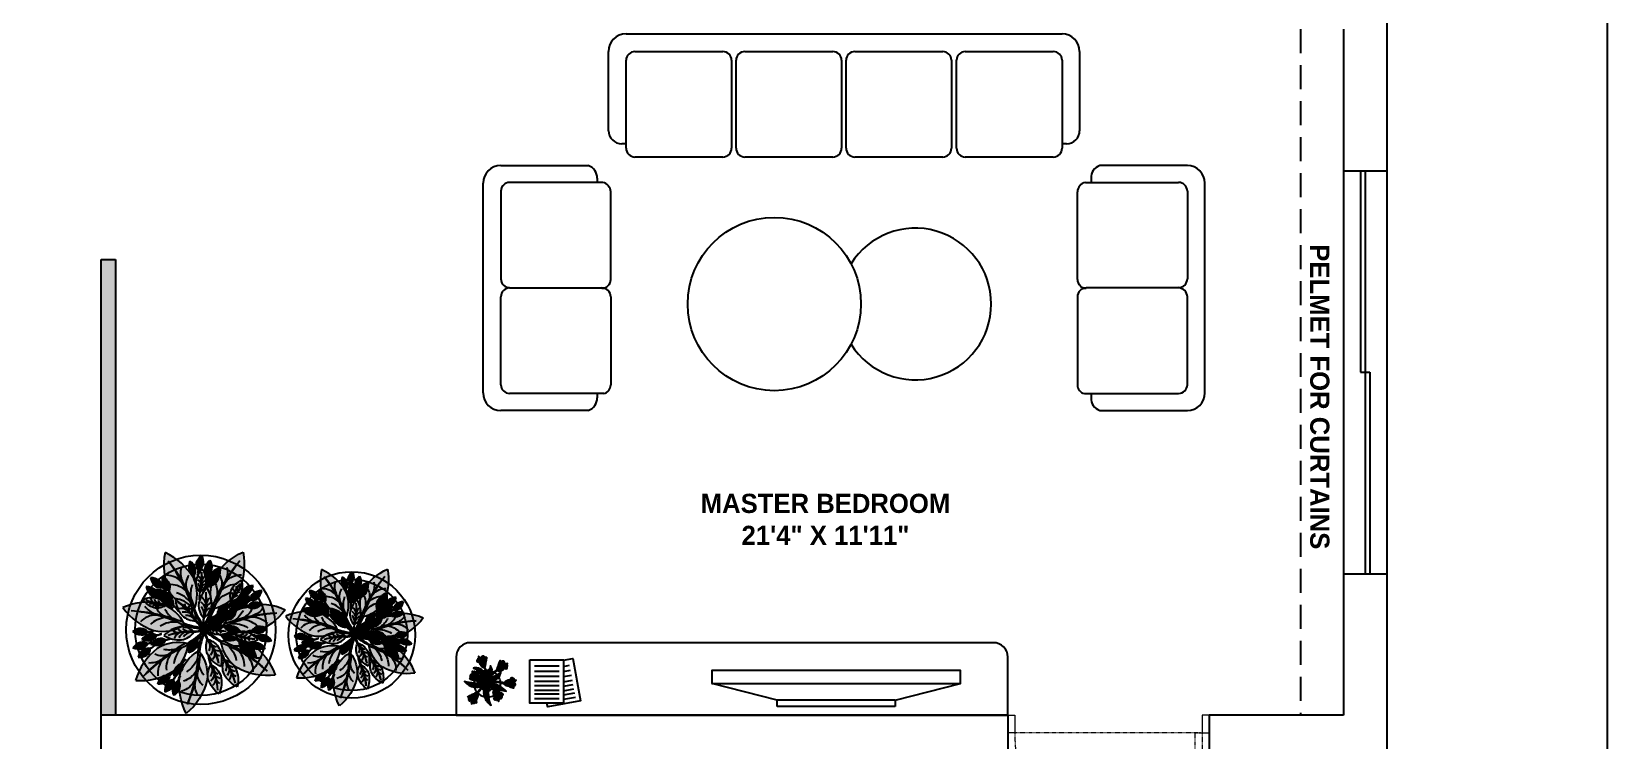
# Model space of a CAD drawing. Header units: inches. Extents: x 9636 to 21597, y -10243 to 557.
# Drawn here: x 13982.6 to 14311.1, y -8734.7 to -8587 of the extents above; entities that cross this region are included whole.
import ezdxf

# ---------------------------------------------------------------- set-up
doc = ezdxf.new("R2010")
doc.units = ezdxf.units.IN
doc.header["$MEASUREMENT"] = 0
for name, pattern in [('AUDIT_D_060311083008-3', [0]), ('DASHED', [0.75, 0.5, -0.25]), ('DASHED2', [0.375, 0.25, -0.125]), ('HIDDEN', [0.375, 0.25, -0.125])]:
    doc.linetypes.add(name, pattern=pattern)
for name, color, linetype in [('2', 9, 'Continuous'), ('8', 8, 'Continuous'), ('A-DOOR', 251, 'AUDIT_D_060311083008-3'), ('A-Door-Frame', 1, 'Continuous'), ('A-Door-Swing', 8, 'HIDDEN'), ('COTA', 254, 'Continuous'), ('IEL-HATCH-002', 7, 'Continuous'), ('M40-KOLTUKSUNGERI', 136, 'Continuous'), ('MESA', 7, 'Continuous'), ('vflor', 10, 'Continuous'), ('vflor2', 50, 'Continuous'), ('Vflores5', 230, 'Continuous'), ('vfolha', 72, 'Continuous'), ('vfolha3', 86, 'Continuous')]:
    doc.layers.add(name, color=color, linetype=linetype)
doc.styles.add('HEMI', font='stylu.ttf')
pattern_1 = [(90, (-251.9726772, -167.8507474), (-0.001875, 3e-19), [])]
pattern_2 = [(90, (-2438.3887037, 74.9963485), (-0.0028125, 2e-19), [])]
pattern_3 = [(90, (-251.97267724, -167.85074738), (-0.000375, 8e-20), [])]
pattern_4 = [(90, (-251.9726772, -167.8507474), (-0.001125, 2e-19), [])]

# ---------------------------------------------------------------- blocks, each defined once
blk = doc.blocks.new('*U11')
at = {"layer": 'A-Door-Frame', "lineweight": 5}
for p, q in [((0, -100), (0, 0)), ((1145.5, -100), (1145.5, 0))]:
    blk.add_line(p, q, dxfattribs=at)
for points in [[(0, -100), (40, -100), (40, 0), (0, 0)], [(1145.5, -100), (1105.5, -100), (1105.5, 0), (1145.5, 0)]]:
    blk.add_lwpolyline(points, dxfattribs=at)
at = {"layer": 'A-Door-Swing', "linetype": 'DASHED2', "lineweight": 5}
blk.add_line((49.5, 0), (1115, 0), dxfattribs=at)
blk.add_lwpolyline([(40, 0), (40, 1065.5), (80, 1065.5), (80, 0)], close=True, dxfattribs=at)
blk.add_arc((40, 0), 1065.5, 360, 90, dxfattribs=at)
blk = doc.blocks.new('erh')
for p, q in [((3623.97, 765.54), (3599.36, 765.54)), ((3599.36, 765.54), (3599.36, 764.17)), ((3623.97, 764.17), (3623.97, 765.54)), ((3623.97, 764.17), (3599.36, 764.17))]:
    blk.add_line(p, q)
at = {"ltscale": 7}
for p, q in [((3599.36, 764.17), (3585.77, 760.72)), ((3623.97, 764.17), (3637.56, 760.72))]:
    blk.add_line(p, q, dxfattribs=at)
blk.add_lwpolyline([(3585.77, 760.72), (3637.56, 760.72), (3637.56, 758.04), (3585.77, 758.04)], close=True, dxfattribs=at)
blk = doc.blocks.new('folha Ant')
at = {"layer": 'MESA', "ltscale": 0.8}
h = blk.add_hatch(color=35, dxfattribs=at)
h.dxf.hatch_style = 1
h.set_gradient(color1=(179, 116, 77), color2=(114, 74, 49), one_color=1, tint=0.32, name='CURVED')
h.paths.add_polyline_path([(0.05, -0.0003), (0.0485, 0.0057, 0.033108), (0, 0, 0.809082), (0.002, -0.006, -0.032777)])
h.paths.add_polyline_path([(0.0973, 0.0049, 0.033108), (0.0485, 0.0057), (0.05, -0.0003, -0.032777), (0.0983, -0.001), (0.0953, 0.0026)])
h = blk.add_hatch(color=85, dxfattribs=at)
h.dxf.hatch_style = 1
h.set_gradient(color1=(103, 159, 96), color2=(52, 80, 48), one_color=1, tint=0.25)
h.paths.add_polyline_path([(0.3533, 0.0075, -0.09675), (0.0989, 0.0067, 0.007527), (0.0953, 0.0026, 0.014292), (0.1023, -0.0053, 0.086654)])
h = blk.add_hatch(color=85, dxfattribs=at)
h.dxf.hatch_style = 1
h.set_gradient(color1=(103, 159, 96), color2=(179, 207, 175), one_color=1, tint=0.75, name='INVCURVED')
h.paths.add_polyline_path([(0.2266, 0.0676, 0.199512), (0.0989, 0.0067, 0.09675), (0.3533, 0.0075, -0.086654), (0.1023, -0.0053, 0.192489), (0.2266, -0.0624, 0.158608), (0.3953, 0.0026, 0.158608)])
blk.add_lwpolyline([(0.0983, -0.001), (0.0953, 0.0026), (0.0973, 0.0049, 0.066288), (0, 0, 0.809082), (0.002, -0.006, -0.065625)], format="xyb", close=True, dxfattribs=at)
for centre, radius, start, end in [((0.2359, -0.1164), 0.1842, 92.91214, 139.76953), ((0.2359, 0.1215), 0.1842, 220.23047, 267.08786), ((0.2242, 0.6583), 0.6635, 259.11898, 281.22354), ((0.1912, 0.7199), 0.7306, 263.00966, 282.81986), ((0.1144, 0.1192), 0.1187, 277.64114, 318.48201), ((0.1515, 0.1013), 0.1129, 290.56342, 330.45391), ((0.211, -0.2242), 0.2922, 50.90546, 86.95539), ((0.211, 0.2293), 0.2922, 273.04461, 309.09454), ((0.2123, 0.0879), 0.0955, 283.00127, 333.19107), ((0.1127, -0.1239), 0.1214, 41.75279, 70.10606), ((0.1853, -0.0821), 0.0727, 27.73756, 79.23475), ((0.2381, -0.0995), 0.0902, 48.80268, 88.01103)]:
    blk.add_arc(centre, radius, start, end, dxfattribs=at)
blk = doc.blocks.new('arvore L')
at = {"layer": 'MESA', "ltscale": 0.8}
for radius in [0.35, 0.3077]:
    blk.add_circle((-0.0174, -0.0123), radius, dxfattribs=at)
at = {"layer": 'MESA'}
for p, rotation in [((-0.0038, -0.0034), 111.8634939329908), ((-0.0015, -0.0116), 159.7023978146412), ((-0.002, -0.0223), 210.0932896211622)]:
    blk.add_blockref('folha Ant', p, dxfattribs=dict(at, rotation=rotation))
at = {"layer": 'MESA', "xscale": -1}
for p, rotation in [((-0.0038, 0.0015), 237.4553048776787), ((-0.0054, -0.0158), 189.5771815307885), ((-0.0065, -0.0187), 73.74235818062448), ((-0.0036, -0.0152), 143.2116612097536)]:
    blk.add_blockref('folha Ant', p, dxfattribs=dict(at, rotation=rotation))
at = {"layer": 'MESA'}
for p, xscale, yscale, zscale, rotation in [((-0.0228, 0.2207), 0.2372171158460145, 0.2372171158460145, 0.2372171158460145, 100.7442899234288), ((-0.0106, 0.2458), -0.2372171158460138, 0.2372171158460219, 0.2372171158460402, 254.6707272962989), ((0.0276, 0.2187), -0.2372171158460138, 0.2372171158460219, 0.2372171158460402, 254.6707272962989), ((-0.189, 0.1454), 0.2372171158460308, 0.2372171158460308, 0.2372171158460308, 134.9461414081513), ((-0.1648, 0.1856), 0.2372171158460308, 0.2372171158460308, 0.2372171158460308, 134.9461414081513), ((-0.1441, 0.1612), -0.2372171158460326, 0.2372171158460219, 0.2372171158460402, 288.8725787810177), ((-0.0127, 0.1293), 0.367298872610303, 0.367298872610303, 0.367298872610303, 78.9591877781593), ((0.0048, 0.1582), 0.3672988726102984, 0.3672988726102984, 0.3672988726102984, 49.45009658216959), ((-0.1408, 0.1026), -0.3672988726103232, 0.3672988726103199, 0.3672988726103326, 340.1667721222815), ((-0.1144, 0.0854), -0.3672988726103342, 0.3672988726103199, 0.3672988726103326, 310.6576809262878), ((-0.0091, -0.003), 0.4722192998870449, 0.4722192998870449, 0.4722192998870449, 127.7597565182155), ((-0.0068, -0.0029), 0.4722192998870434, 0.4722192998870434, 0.4722192998870434, 78.95918777814884), ((0.1186, 0.0777), -0.3672988726103297, 0.3672988726103199, 0.3672988726103326, 240.0025576387842), ((0.1681, 0.1193), 0.2372171158460773, 0.2372171158460773, 0.2372171158460773, 34.78192692463861), ((0.2063, 0.0923), 0.2372171158460773, 0.2372171158460773, 0.2372171158460773, 34.78192692463861), ((0.0473, 0.041), 0.2372171158460773, 0.2372171158460773, 0.2372171158460773, 34.78192692463861), ((0.0807, 0.0116), 0.2372171158460773, 0.2372171158460773, 0.2372171158460773, 34.78192692463861), ((0.0972, 0.0516), -0.3672988726102771, 0.3672988726103199, 0.3672988726103326, 210.4934664427891), ((0.1867, 0.0725), -0.237217115846069, 0.2372171158460219, 0.2372171158460402, 188.7083642975025), ((-0.2438, -0.0026), 0.2372171158460885, 0.2372171158460885, 0.2372171158460885, 173.1881796188063), ((-0.0061, -0.0164), 0.4722192998870134, 0.4722192998870134, 0.4722192998870134, 181.8145453364702), ((-0.0206, -0.0213), -0.3672988726102771, 0.3672988726103199, 0.3672988726103326, 210.4934664427891), ((-0.0239, 0.0106), 0.3672988726102808, 0.3672988726102808, 0.3672988726102808, 341.2516722292817), ((0.082, -0.001), -0.2372171158460231, 0.2372171158460219, 0.2372171158460402, 156.9632117474216), ((-0.2506, -0.0512), 0.2372171158460153, 0.2372171158460153, 0.2372171158460153, 190.4360105724469), ((-0.241, -0.0679), 0.237217115846034, 0.237217115846034, 0.237217115846034, 209.7732768087272), ((-0.2046, -0.0159), 0.2372171158460153, 0.2372171158460153, 0.2372171158460153, 190.4360105724469), ((-0.1644, -0.0415), 0.2372171158460153, 0.2372171158460153, 0.2372171158460153, 190.4360105724469), ((-0.024, -0.0418), -0.2372171158460388, 0.2372171158460219, 0.2372171158460402, 51.68033384933957), ((-0.0047, -0.0173), -0.4722192998870682, 0.4722192998870582, 0.4722192998870366, 110.7618316866297), ((0.0552, -0.0366), -0.2372171158460231, 0.2372171158460219, 0.2372171158460402, 156.9632117474216), ((0.1063, -0.0368), 0.3672988726102808, 0.3672988726102808, 0.3672988726102808, 341.2516722292817), ((0.1326, -0.058), 0.3672988726103005, 0.3672988726103005, 0.3672988726103005, 311.7425810332929), ((0.1982, -0.0391), 0.2372171158460078, 0.2372171158460078, 0.2372171158460078, 3.036774374557309), ((0.2214, -0.0544), -0.2372171158460231, 0.2372171158460219, 0.2372171158460402, 156.9632117474216), ((-0.1025, -0.1443), -0.2372171158460388, 0.2372171158460219, 0.2372171158460402, 51.68033384933957), ((0.0082, -0.1357), -0.4722192998870255, 0.4722192998870582, 0.4722192998870366, 100.6603657106226), ((0.0645, -0.1182), -0.4722192998870682, 0.4722192998870582, 0.4722192998870366, 110.7618316866297), ((0.1895, -0.0887), -0.2372171158460231, 0.2372171158460219, 0.2372171158460402, 156.9632117474216), ((-0.1617, -0.1996), -0.2372171158460624, 0.2372171158460219, 0.2372171158460402, 32.34306761306672), ((-0.1514, -0.2159), -0.2372171158460388, 0.2372171158460219, 0.2372171158460402, 51.68033384933957), ((-0.1351, -0.2206), -0.2372171158460438, 0.2372171158460219, 0.2372171158460402, 68.92816480300668)]:
    blk.add_blockref('folha Ant', p, dxfattribs=dict(at, xscale=xscale, yscale=yscale, zscale=zscale, rotation=rotation))
blk = doc.blocks.new('flor_PB_copo_de_leite_verm_médio')
at = {"layer": '2', "lineweight": -3}
h = blk.add_hatch(dxfattribs=at)
h.set_pattern_fill('ANSI31', color=256, scale=0.003, angle=45, style=0)
h.set_pattern_definition(pattern_3)
h.paths.add_polyline_path([(0.063, 0.183, 0.810808), (0.062, 0.185, 0.06826), (0.048, 0.175, 0.172607), (0.027, 0.136, 0.007149), (0.028, 0.135, -0.179283), (0.049, 0.174, -0.064983)])
at = {"layer": 'COTA', "lineweight": -3}
h = blk.add_hatch(dxfattribs=at)
h.set_pattern_fill('ANSI31', color=256, scale=0.015, angle=45, style=0)
h.set_pattern_definition(pattern_1)
h.paths.add_polyline_path([(-0.019, 0.04, -0.060626), (0.002, -0.001, -0.05545), (0, 0.041, 0.006234), (-0.006, 0.076, 0.056575), (-0.007, 0.085, 0.27568), (-0.035, 0.113, -0.234589), (-0.029, 0.093, 0.047492), (-0.03, 0.078, 0.1286)])
at = {"layer": 'vflor', "lineweight": -3}
h = blk.add_hatch(dxfattribs=at)
h.set_pattern_fill('ANSI31', color=256, scale=0.0225, angle=45, style=0)
h.set_pattern_definition([(90, (-251.9726772, -167.8507474), (-0.0028125, 3e-19), [])])
h.paths.add_polyline_path([(-0.084, 0.105, 0.195059), (-0.084, 0.148, 0.636994), (-0.089, 0.151, -0.393714), (-0.103, 0.148, 0.480655), (-0.116, 0.142, -0.195055), (-0.12, 0.129, -0.172607)])
h.paths.add_polyline_path([(-0.121, 0.128, -0.062762), (-0.125, 0.126, 0.34066), (-0.136, 0.116, -0.393845), (-0.136, 0.103, 0.287974), (-0.127, 0.094, -0.407226), (-0.105, 0.098, 0.335981), (-0.085, 0.102, 0.009523), (-0.085, 0.104, 0.179373)])
h = blk.add_hatch(dxfattribs=at)
h.set_pattern_fill('ANSI31', color=256, scale=0.0225, angle=45, style=0)
h.set_pattern_definition(pattern_2)
h.paths.add_polyline_path([(-0.074, 0.118, 0.091173), (-0.084, 0.148, -0.212423), (-0.085, 0.102, -0.368913), (-0.107, 0.099, 0.372027), (-0.127, 0.094, -0.515766), (-0.11, 0.093, 0.208294), (-0.074, 0.08, 0.319618), (-0.064, 0.088, 0.02186), (-0.064, 0.089, 0.198243), (-0.066, 0.098, 0.027975)])
h = blk.add_hatch(dxfattribs=at)
h.set_pattern_fill('ANSI31', color=256, scale=0.0225, angle=45, style=0)
h.set_pattern_definition(pattern_2)
h.paths.add_polyline_path([(0.054, 0.174, -0.062762), (0.049, 0.174, 0.179373), (0.028, 0.135, 0.009523), (0.03, 0.134, 0.335981), (0.049, 0.14, -0.407226), (0.07, 0.147, 0.287974), (0.074, 0.158, -0.393845), (0.069, 0.17, 0.34066)])
h.paths.add_polyline_path([(0.048, 0.175, -0.195055), (0.038, 0.183, 0.480655), (0.024, 0.183, -0.393714), (0.01, 0.179, 0.636994), (0.007, 0.174, 0.195059), (0.027, 0.136, -0.172607)])
h = blk.add_hatch(dxfattribs=at)
h.set_pattern_fill('ANSI31', color=256, scale=0.0225, angle=45, style=0)
h.set_pattern_definition(pattern_2)
h.paths.add_polyline_path([(0.057, 0.142, -0.389519), (0.07, 0.147, 0.407226), (0.049, 0.14, -0.573419), (0.021, 0.143, -0.154978), (0.007, 0.174, 0.091173), (0.012, 0.142, 0.027975), (0.015, 0.121, 0.581785), (0.031, 0.11, 0.232783)])
h = blk.add_hatch(dxfattribs=at)
h.set_pattern_fill('ANSI31', color=256, scale=0.0225, angle=45, style=0)
h.set_pattern_definition(pattern_2)
h.paths.add_polyline_path([(0.132, 0.086, 0.335981), (0.132, 0.066, 0.009523), (0.134, 0.065, 0.179373), (0.164, 0.097, -0.062762), (0.162, 0.101, 0.34066), (0.154, 0.114, -0.393845), (0.141, 0.115, 0.287974), (0.131, 0.108, -0.407226)])
h.paths.add_polyline_path([(0.136, 0.064, 0.195059), (0.178, 0.057, 0.636994), (0.182, 0.062, -0.393714), (0.181, 0.075, 0.480655), (0.176, 0.089, -0.195055), (0.165, 0.096, -0.172607)])
h = blk.add_hatch(dxfattribs=at)
h.set_pattern_fill('ANSI31', color=256, scale=0.0225, angle=45, style=0)
h.set_pattern_definition(pattern_2)
h.paths.add_polyline_path([(-0.089, 0.03, 0.287974), (-0.101, 0.033, -0.393845), (-0.113, 0.026, 0.34066), (-0.115, 0.011, -0.062762), (-0.115, 0.007, 0.179373), (-0.074, -0.011, 0.009523), (-0.073, -0.009, 0.335981), (-0.081, 0.009, -0.407226)])
h.paths.add_polyline_path([(-0.115, 0.005, -0.195055), (-0.123, -0.006, 0.480655), (-0.121, -0.02, -0.393714), (-0.117, -0.033, 0.636994), (-0.111, -0.036, 0.195059), (-0.075, -0.012, -0.172607)])
h = blk.add_hatch(dxfattribs=at)
h.set_pattern_fill('ANSI31', color=256, scale=0.0225, angle=45, style=0)
h.set_pattern_definition(pattern_2)
h.paths.add_polyline_path([(-0.078, 0.016, -0.499692), (-0.088, 0.03, 0.031835), (-0.089, 0.031, 0.387143), (-0.083, 0.01, -0.368913), (-0.073, -0.009, -0.212423), (-0.111, -0.036, 0.091173), (-0.08, -0.027, 0.027975), (-0.059, -0.023, 0.581785), (-0.049, -0.006, 0.203102)])
h = blk.add_hatch(dxfattribs=at)
h.set_pattern_fill('ANSI31', color=256, scale=0.0225, angle=45, style=0)
h.set_pattern_definition(pattern_2)
h.paths.add_polyline_path([(0.129, 0.077), (0.115, 0.077, 0.103526), (0.109, 0.059, 0.188907), (0.111, 0.051), (0.142, 0.051, 0.00576), (0.146, 0.052, 0.055963), (0.166, 0.054), (0.166, 0.056, -0.157327), (0.132, 0.066, -0.180489)])
h.paths.add_polyline_path([(0.132, 0.086, 0.407226), (0.131, 0.108, -0.515766), (0.127, 0.091, 0.102556), (0.115, 0.077), (0.129, 0.077, -0.146601)])
h.paths.add_polyline_path([(0.142, 0.051), (0.111, 0.051, 0.197181), (0.119, 0.046, 0.030629)])
h.paths.add_polyline_path([(0.178, 0.057, -0.053314), (0.166, 0.056), (0.166, 0.054, 0.035031)])
h = blk.add_hatch(dxfattribs=at)
h.set_pattern_fill('ANSI31', color=256, scale=0.0225, angle=45, style=0)
h.set_pattern_definition(pattern_2)
h.paths.add_polyline_path([(0.095, -0.029, -0.172607), (0.129, -0.057, -0.195055), (0.139, -0.049, 0.480655), (0.141, -0.034, -0.393714), (0.141, -0.02, 0.636994), (0.136, -0.016, 0.195059)])
h.paths.add_polyline_path([(0.094, -0.03, 0.009523), (0.092, -0.031, 0.335981), (0.095, -0.051, -0.407226), (0.097, -0.073, 0.287974), (0.108, -0.079, -0.393845), (0.12, -0.076, 0.34066), (0.127, -0.062, -0.062762), (0.128, -0.058, 0.179373)])
h.paths.add_polyline_path([(-0.026, -0.167, -0.062762), (-0.022, -0.168, 0.34066), (-0.007, -0.172, -0.393845), (0.003, -0.164, 0.287974), (0.005, -0.151, -0.407226), (-0.011, -0.136, 0.335981), (-0.026, -0.122, 0.009523), (-0.028, -0.123, 0.179373)])
h.paths.add_polyline_path([(-0.029, -0.123, 0.195059), (-0.064, -0.148, 0.636994), (-0.064, -0.154, -0.393714), (-0.053, -0.163, 0.480655), (-0.04, -0.17, -0.195055), (-0.028, -0.167, -0.172607)])
h = blk.add_hatch(dxfattribs=at)
h.set_pattern_fill('ANSI31', color=256, scale=0.0225, angle=45, style=0)
h.set_pattern_definition(pattern_2)
h.paths.add_polyline_path([(-0.014, -0.101, 0.401025), (-0.03, -0.099, 0.036395), (-0.045, -0.122, 0.091173), (-0.064, -0.148, -0.212423), (-0.026, -0.122, -0.368913), (-0.011, -0.138, 0.372027), (0.005, -0.151, -0.389519), (-0.005, -0.141, 0.232783)])
h = blk.add_hatch(dxfattribs=at)
h.set_pattern_fill('ANSI31', color=256, scale=0.0225, angle=45, style=0)
h.set_pattern_definition(pattern_2)
h.paths.add_polyline_path([(0.136, -0.016, 0.091173), (0.104, -0.016, 0.005176), (0.1, -0.015, 0.031213), (0.076, -0.014, 0.401025), (0.068, -0.027, 0.182301), (0.087, -0.055, 0.048427), (0.095, -0.059, -0.389519), (0.097, -0.073, 0.372027), (0.096, -0.052, -0.368913), (0.092, -0.031, -0.212423)])
at = {"layer": 'vflor2', "lineweight": -3}
h = blk.add_hatch(dxfattribs=at)
h.set_pattern_fill('ANSI31', color=256, scale=0.003, angle=45, style=0)
h.set_pattern_definition(pattern_3)
h.paths.add_polyline_path([(-0.138, 0.131, 0.810808), (-0.138, 0.13, -0.064896), (-0.121, 0.128, -0.179373), (-0.085, 0.104, 0.007149), (-0.084, 0.105, 0.172607), (-0.12, 0.129, 0.06826)])
h = blk.add_hatch(dxfattribs=at)
h.set_pattern_fill('ANSI31', color=256, scale=0.003, angle=45, style=0)
h.set_pattern_definition(pattern_3)
h.paths.add_polyline_path([(0.17, 0.113, 0.810808), (0.168, 0.113, -0.064896), (0.164, 0.097, -0.179373), (0.134, 0.065, 0.007149), (0.136, 0.064, 0.172607), (0.165, 0.096, 0.06826)])
h = blk.add_hatch(dxfattribs=at)
h.set_pattern_fill('ANSI31', color=256, scale=0.003, angle=45, style=0)
h.set_pattern_definition(pattern_3)
h.paths.add_polyline_path([(-0.125, 0.019, 0.810808), (-0.126, 0.019, 0.06826), (-0.115, 0.005, 0.172607), (-0.075, -0.012, 0.007149), (-0.074, -0.011, -0.179373), (-0.115, 0.007, -0.064896)])
h = blk.add_hatch(dxfattribs=at)
h.set_pattern_fill('ANSI31', color=256, scale=0.003, angle=45, style=0)
h.set_pattern_definition(pattern_3)
h.paths.add_polyline_path([(0.129, -0.057, 0.172607), (0.095, -0.029, 0.007149), (0.094, -0.03, -0.179163), (0.128, -0.058, -0.065099), (0.134, -0.073, 0.810808), (0.136, -0.073, 0.06826)])
h.paths.add_polyline_path([(-0.026, -0.167, -0.179373), (-0.028, -0.123, 0.007149), (-0.029, -0.123, 0.172607), (-0.028, -0.167, 0.06826), (-0.019, -0.182, 0.810808), (-0.018, -0.181, -0.064896)])
at = {"layer": 'vfolha', "lineweight": -3}
h = blk.add_hatch(dxfattribs=at)
h.set_pattern_fill('ANSI31', color=256, scale=0.015, angle=45, style=0)
h.set_pattern_definition(pattern_1)
h.paths.add_polyline_path([(0.054, 0.074, 0.127589), (0.049, 0.114, -0.086119), (0.038, 0.081, -0.059679), (0.024, 0.061, 0.116627), (0.005, 0.017, 0.025621), (0.007, -0.001, -0.068154), (0.027, 0.023, -0.000151), (0.027, 0.023, 0.183159)])
h = blk.add_hatch(dxfattribs=at)
h.set_pattern_fill('ANSI31', color=256, scale=0.015, angle=45, style=0)
h.set_pattern_definition(pattern_1)
h.paths.add_polyline_path([(-0.055, 0.016, 0.265175), (-0.002, -0.004, 0.036905), (-0.013, 0.021, 0.179226), (-0.06, 0.056, 0.151605), (-0.111, 0.056, 0.069982), (-0.129, 0.042, -0.168565), (-0.076, 0.033, -0.082744)])
h = blk.add_hatch(dxfattribs=at)
h.set_pattern_fill('ANSI31', color=256, scale=0.015, angle=45, style=0)
h.set_pattern_definition(pattern_1)
h.paths.add_polyline_path([(0.1, -0.002, 0.039304), (0.148, 0.013, 0.068382), (0.096, 0.021, 0.10961), (0.015, 0.002, 0.024586), (0.009, -0.007, 0.011075), (0.023, -0.011, 0.060604)])
h = blk.add_hatch(dxfattribs=at)
h.set_pattern_fill('ANSI31', color=256, scale=0.015, angle=45, style=0)
h.set_pattern_definition(pattern_1)
h.paths.add_polyline_path([(-0.038, -0.02, -0.057879), (-0.075, -0.047, -0.085249), (-0.139, -0.069, 0.196212), (-0.059, -0.071, 0.178698), (-0.004, -0.022, -0.012556), (0.001, -0.011, 0.006908), (0.002, -0.009, 0.016323), (-0.019, -0.01, 0.147369)])
h = blk.add_hatch(dxfattribs=at)
h.set_pattern_fill('ANSI31', color=256, scale=0.015, angle=45, style=0)
h.set_pattern_definition(pattern_1)
h.paths.add_polyline_path([(0.035, -0.095, 0.179247), (0.103, -0.123, -0.074362), (0.06, -0.082, -0.06874), (0.033, -0.036, 0.223763), (0.011, -0.012, -0.003009), (0.007, -0.011, 0.013752), (0.001, -0.023, 0.194857)])
at = {"layer": 'vfolha3', "lineweight": -3}
h = blk.add_hatch(dxfattribs=at)
h.set_pattern_fill('ANSI31', color=256, scale=0.009, angle=45, style=0)
h.set_pattern_definition(pattern_4)
h.paths.add_polyline_path([(0.023, 0.109, -0.105036), (0.019, 0.111, 0.035642), (0.009, 0.086, 0.116698), (0.002, -0.001, -0.01118), (0.005, -0.009, -0.197923), (0.006, -0.01, -0.299106), (0.008, -0.007, -0.128725), (0.014, 0.086, -0.033571)])
h.paths.add_polyline_path([(0.109, 0.056, 0.020555), (0.083, 0.048, 0.04487), (0.028, 0.023, 0.031599), (0.027, 0.023, -0.003948), (0.026, 0.022, 0.065186), (0.007, -0.001, 0.0079), (0.008, -0.007, -0.10574), (0.009, -0.007, -0.072643), (0.029, 0.018, -0.0595), (0.031, 0.019, -0.045412), (0.085, 0.044, -0.019949), (0.111, 0.052, -0.000004), (0.111, 0.052, -0.105311)])
h.paths.add_polyline_path([(0.069, -0.02, -0.046422), (0.009, -0.007, 0.418069), (0.006, -0.01, -0.119803), (0.007, -0.011, -0.0265), (0.011, -0.012, 0.04382), (0.068, -0.025, -0.105295)])
h.paths.add_polyline_path([(-0.065, 0.087, -0.105036), (-0.067, 0.083, -0.033616), (-0.048, 0.067, -0.117525), (-0.002, -0.004, 0.0101), (0.001, -0.004, -0.6516), (0.002, -0.009, -0.006908), (0.001, -0.011, -0.002695), (0.003, -0.009, -0.214172), (0.005, -0.009, 0.124622), (-0.044, 0.07, 0.035076)])
h = blk.add_hatch(dxfattribs=at)
h.set_pattern_fill('ANSI31', color=256, scale=0.009, angle=45, style=0)
h.set_pattern_definition(pattern_4)
h.paths.add_polyline_path([(0.002, -0.009, 0.6516), (0.001, -0.004, -0.075013), (-0.016, -0.005, 0.023602), (-0.048, -0.008, -0.105295), (-0.047, -0.013, -0.037995)])
h = blk.add_hatch(dxfattribs=at)
h.set_pattern_fill('ANSI31', color=256, scale=0.009, angle=45, style=0)
h.set_pattern_definition(pattern_4)
h.paths.add_polyline_path([(0.007, -0.011, -0.115287), (0.006, -0.01, 0.430337), (0.003, -0.009, 0.002695), (0.001, -0.011, -0.028957), (-0.004, -0.022, 0.079152), (-0.023, -0.097, -0.105383), (-0.018, -0.097, -0.094973)])
at = {"layer": '2', "lineweight": -3}
blk.add_lwpolyline([(0.049, 0.174, -0.064896), (0.063, 0.183, 0.810808), (0.062, 0.185, 0.06826), (0.048, 0.175, -0.195055)], format="xyb", dxfattribs=at)
at = {"layer": 'vflor', "lineweight": -3}
for points in [[(-0.121, 0.128, -0.062762), (-0.125, 0.126, 0.34066), (-0.136, 0.116, -0.393845), (-0.136, 0.103, 0.287974), (-0.127, 0.094, -0.389519), (-0.113, 0.096, 0.232624), (-0.074, 0.08, 0.293556), (-0.065, 0.087, -0.033616)], [(-0.084, 0.148, -0.212423), (-0.085, 0.102, -0.368913), (-0.107, 0.099, 0.372027), (-0.127, 0.094, -0.287974)], [(-0.065, 0.087, 0.096784), (-0.064, 0.091, 0.036395), (-0.074, 0.118, 0.091173), (-0.084, 0.148, 0.636994), (-0.089, 0.151, -0.376344), (-0.102, 0.148, 0.501368), (-0.116, 0.142, -0.195055), (-0.12, 0.129, 0.06826)], [(0.048, 0.175, -0.195055), (0.038, 0.183, 0.501368), (0.023, 0.182, -0.376344), (0.01, 0.179, 0.636994), (0.007, 0.174, 0.091173), (0.012, 0.142, 0.036395), (0.016, 0.115, 0.096784), (0.019, 0.111, 0.035642)], [(0.007, 0.174, 0.212423), (0.03, 0.134, 0.368913), (0.05, 0.142, -0.372027), (0.07, 0.147, 0.287974)], [(0.023, 0.109, 0.182881), (0.031, 0.11, 0.232624), (0.057, 0.142, -0.389519), (0.07, 0.147, 0.287974), (0.074, 0.158, -0.393845), (0.069, 0.17, 0.34066), (0.054, 0.174, -0.062762), (0.049, 0.174, -0.064896)], [(0.164, 0.097, -0.062762), (0.162, 0.101, 0.34066), (0.154, 0.114, -0.393845), (0.141, 0.115, 0.287974), (0.131, 0.108, -0.389519), (0.131, 0.094, 0.232624), (0.109, 0.059, 0.164597), (0.111, 0.052, 0.020555)], [(-0.115, 0.005, -0.195055), (-0.123, -0.006, 0.501368), (-0.121, -0.02, -0.376344), (-0.117, -0.033, 0.636994), (-0.111, -0.036, 0.084136), (-0.082, -0.028, 0.053439)], [(-0.082, 0.017, 0.007798), (-0.083, 0.017, -0.389519), (-0.089, 0.03, 0.287974), (-0.101, 0.033, -0.393845), (-0.113, 0.026, 0.34066), (-0.115, 0.011, -0.062762), (-0.115, 0.007, -0.064896)], [(-0.111, -0.036, 0.212423), (-0.073, -0.009, 0.368913), (-0.083, 0.01, -0.372027), (-0.089, 0.03, 0.287974)], [(-0.082, -0.028, 0.006984), (-0.08, -0.027, 0.036395), (-0.053, -0.021, 0.401755), (-0.049, -0.006, 0.224419), (-0.082, 0.017, -0.389519)], [(0.111, 0.052, 0.222448), (0.118, 0.046, 0.036395), (0.146, 0.052, 0.091173), (0.178, 0.057, 0.636994), (0.182, 0.062, -0.376344), (0.18, 0.075, 0.501368), (0.176, 0.089, -0.195055), (0.165, 0.096, 0.06826)], [(0.178, 0.057, -0.212423), (0.132, 0.066, -0.368913), (0.133, 0.087, 0.372027), (0.131, 0.108, -0.287974)], [(-0.023, -0.094, 0.002909), (-0.023, -0.097, 0.154212)], [(-0.023, -0.097, -0.105383), (-0.018, -0.097, -0.232624)], [(-0.018, -0.097, -0.002356), (-0.018, -0.095, 0.146929)], [(0.1, -0.015, 0.031062), (0.076, -0.014, 0.401755), (0.068, -0.027, 0.182145), (0.087, -0.055, -0.389519)], [(0.136, -0.016, 0.212423), (0.092, -0.031, 0.368913), (0.096, -0.052, -0.372027), (0.097, -0.073, 0.287974)], [(0.129, -0.057, -0.195055), (0.139, -0.049, 0.501368), (0.141, -0.034, -0.376344), (0.141, -0.02, 0.636994), (0.136, -0.016, 0.091173), (0.104, -0.016, 0.005326), (0.1, -0.015, 0.035051)]]:
    blk.add_lwpolyline(points, format="xyb", dxfattribs=at)
for centre, radius, start, end in [((0.122, -0.217), 0.192, 141.9978, 150.3352), ((-0.023, -0.108), 0.0113, 91.2188, 126.2853), ((-0.023, -0.108), 0.0113, 38.7331, 67.1556), ((-0.051, -0.13), 0.0469, 346.4059, 38.7878), ((0.088, -0.067), 0.0105, 326.0535, 51.1809), ((0.107, -0.068), 0.0117, 208.4236, 272.6837), ((0.116, -0.085), 0.00967, 60.6238, 146.6108), ((-0.063, -0.151), 0.00341, 118.622, 248.6097), ((0.016, -0.187), 0.0891, 133.254, 154.0917), ((-0.016, -0.179), 0.0569, 99.4044, 147.3752), ((-0.063, -0.164), 0.0102, 10.042, 92.5361), ((-0.044, -0.161), 0.00928, 186.3962, 292.907), ((0.005, -0.136), 0.0158, 189.1117, 270.7379), ((0.002, -0.173), 0.00967, 85.6545, 171.6415), ((0.005, -0.141), 0.0105, 181.0844, 266.2119), ((-0.006, -0.156), 0.0117, 319.5816, 23.8417)]:
    blk.add_arc(centre, radius, start, end, dxfattribs=at)
at = {"layer": 'vflor2', "lineweight": -3}
for points in [[(-0.12, 0.129, 0.06826), (-0.138, 0.131, 0.810808), (-0.138, 0.13, -0.064896), (-0.121, 0.128, -0.062762)], [(-0.121, 0.128, -0.179373), (-0.085, 0.104, -0.243738)], [(-0.084, 0.105, 0.172607), (-0.12, 0.129, 0.810808)], [(0.027, 0.136, -0.172607), (0.048, 0.175, -0.810808)], [(0.049, 0.174, 0.179373), (0.028, 0.135, 0.243738)], [(0.165, 0.096, 0.06826), (0.17, 0.113, 0.810808), (0.168, 0.113, -0.064896), (0.164, 0.097, -0.062762)], [(-0.115, 0.007, -0.064896), (-0.125, 0.019, 0.810808), (-0.126, 0.019, 0.06826), (-0.115, 0.005, -0.195055)], [(-0.115, 0.007, 0.179373), (-0.074, -0.011, 0.243738)], [(-0.075, -0.012, -0.172607), (-0.115, 0.005, -0.810808)], [(0.164, 0.097, -0.179373), (0.134, 0.065, -0.243738)], [(0.136, 0.064, 0.172607), (0.165, 0.096, 0.810808)], [(0.128, -0.058, 0.179373), (0.094, -0.03, 0.243738)], [(0.095, -0.029, -0.172607), (0.129, -0.057, -0.810808)], [(0.128, -0.058, -0.064896), (0.134, -0.073, 0.810808), (0.136, -0.073, 0.06826), (0.129, -0.057, -0.195055)], [(-0.028, -0.167, 0.06826), (-0.019, -0.182, 0.810808), (-0.018, -0.181, -0.064896), (-0.026, -0.167, -0.062762)]]:
    blk.add_lwpolyline(points, format="xyb", dxfattribs=at)
for centre, radius, start, end in [((0.144, -0.066), 0.0174, 154.525, 168.8901), ((0.032, -0.143), 0.0648, 162.3583, 201.5309), ((0.032, -0.143), 0.0634, 161.6219, 202.2985), ((-0.03, -0.184), 0.0174, 63.3752, 77.7403)]:
    blk.add_arc(centre, radius, start, end, dxfattribs=at)
at = {"layer": 'Vflores5', "lineweight": -3}
for points in [[(0.019, 0.111, 0.105036), (0.023, 0.109, 0.232624)], [(-0.065, 0.087, -0.105036), (-0.067, 0.083, -0.232624)]]:
    blk.add_lwpolyline(points, format="xyb", dxfattribs=at)
for centre, radius, start, end in [((0.114, -0.016), 0.0469, 234.7694, 245.8594), ((0.114, -0.065), 0.0125, 298.4967, 13.7444), ((-0.03, -0.184), 0.0174, 83.161, 127.31), ((-0.027, -0.139), 0.0165, 2.2533, 83.252), ((-0.012, -0.161), 0.0125, 218.5209, 293.7686)]:
    blk.add_arc(centre, radius, start, end, dxfattribs=at)
at = {"layer": 'vfolha', "lineweight": -3}
for points in [[(-0.007, 0.085, 0.275681), (-0.035, 0.113, -0.234589), (-0.029, 0.093, 0.047492), (-0.03, 0.078, 0.04348)], [(0.054, 0.074, 0.127589), (0.049, 0.114, -0.086131), (0.038, 0.081, 0.067782)], [(-0.06, 0.056, 0.151618), (-0.111, 0.056, 0.069982), (-0.129, 0.042, -0.168565), (-0.076, 0.033, 0.046466)], [(-0.097, 0.05, -0.205437), (-0.051, 0.037, 0.058316), (-0.002, -0.004, 0.058316)], [(-0.076, 0.033, 0.046466), (-0.082, 0.017, 0.007798)], [(-0.076, 0.033, -0.082744), (-0.055, 0.016, 0.276015), (0.001, -0.004)], [(-0.048, 0.067, 0.044708), (-0.06, 0.056, 0.151618)], [(-0.013, 0.021, 0.179213), (-0.06, 0.056, 0.069982)], [(-0.03, 0.078, 0.04348), (-0.044, 0.07, 0.035076)], [(-0.03, 0.078, 0.1286), (-0.019, 0.04)], [(-0.02, 0.095, -0.172243), (-0.017, 0.077, 0.077621), (-0.003, 0.012, 0.077621)], [(0.009, 0.086, 0.042088), (-0.007, 0.085, 0.275681)], [(0, 0.041, 0.006234), (-0.006, 0.076, 0.056573), (-0.007, 0.085, -0.234589)], [(0.038, 0.081, -0.059667), (0.024, 0.061, 0.116627), (0.005, 0.017)], [(0.048, 0.09, -0.192821), (0.04, 0.061, 0.073411), (0.007, -0.001, 0.073411)], [(0.038, 0.081, 0.067782), (0.014, 0.086, -0.033571)], [(0.096, 0.021, 0.10961), (0.015, 0.002)], [(0.026, 0.022, 0.188192), (0.054, 0.074, -0.146551)], [(0.083, 0.048, 0.105029), (0.054, 0.074, 0.127589)], [(0.096, 0.021, 0.070573), (0.085, 0.044, -0.019885)], [(0.1, -0.002, 0.039304), (0.148, 0.013, 0.068382), (0.096, 0.021, 0.070573)], [(-0.075, -0.047, -0.085249), (-0.139, -0.069, 0.196212), (-0.059, -0.071, 0.116806)], [(-0.082, -0.028, 0.053439), (-0.075, -0.047, -0.085249)], [(-0.075, -0.047, 0.057879), (-0.038, -0.02, -0.147369), (-0.019, -0.01)], [(0.002, -0.009, -0.215955), (-0.059, -0.071, 0.085249)], [(-0.059, -0.071, 0.116806), (-0.023, -0.094, 0.002909)], [(0.007, -0.011, -0.251756), (0.033, -0.036, 0.06874), (0.06, -0.082, -0.179247)], [(0.023, -0.011, 0.060604), (0.1, -0.002, 0.179336)], [(0.035, -0.095, 0.179247), (0.103, -0.123, -0.074362), (0.06, -0.082, 0.10465)], [(0.06, -0.082, 0.10465), (0.087, -0.055, 0.048427)], [(0.1, -0.015, 0.035051), (0.1, -0.002, 0.039304)]]:
    blk.add_lwpolyline(points, format="xyb", dxfattribs=at)
for centre, radius, start, end in [((-0.088, 0.07), 0.0254, 262.1173, 302.3996), ((-0.08, 0.05), 0.00599, 347.7837, 86.1504), ((-0.059, 0.022), 0.0178, 74.4948, 123.9772), ((-0.072, 0.039), 0.0178, 0.087, 39.539), ((-0.05, -0.04), 0.0641, 77.7818, 91.7847), ((-0.069, 0.022), 0.0327, 0.2098, 31.9202), ((0.008, -0.006), 0.0481, 169.041, 181.0997), ((-0.024, 0.031), 0.0256, 243.1659, 284.9091), ((-0.01, 0.09), 0.0139, 190.0696, 242.4893), ((0.013, 0.067), 0.0355, 197.7137, 226.0983), ((0.008, -0.006), 0.0481, 125.0447, 127.268), ((-0.04, 0.012), 0.0237, 345.7417, 17.1654), ((-0.023, 0.08), 0.0131, 303.75, 6.6047), ((-0.025, 0.054), 0.0178, 315.4705, 358.6447), ((-0.017, 0.037), 0.0137, 310.2753, 0.9375), ((0.008, -0.006), 0.0337, 90.892, 95.6625), ((0.008, -0.006), 0.0481, 84.2431, 93.4142), ((0.169, -0.619), 0.632, 94.473, 104.6473), ((0.039, 0.021), 0.0247, 151.6018, 190.6697), ((0.036, 0.04), 0.0149, 146.4115, 207.5873), ((0.003, 0.08), 0.0503, 293.555, 316.3797), ((0.018, 0.006), 0.0132, 322, 352.8592), ((0.008, -0.006), 0.0337, 30.7535, 48.7009), ((0.034, 0.075), 0.0195, 277.0801, 314.9015), ((0.008, -0.006), 0.0481, 48.3792, 53.4825), ((0.023, 0.072), 0.0201, 326.903, 24.0222), ((0.008, -0.006), 0.0481, 26.2812, 42.5077), ((0.045, 0.009), 0.011, 327.9521, 11.4034), ((0.056, -0.017), 0.0203, 48.4367, 93.9009), ((0.071, 0.014), 0.0151, 338.1322, 6.3235), ((0.085, -0.017), 0.0247, 52.6194, 89.7867), ((0.101, 0.015), 0.0097, 332.211, 7.6106), ((0.118, 0.021), 0.0133, 229.7898, 280.5429), ((-0.107, 0.04), 0.108, 273.9339, 298.9476), ((-0.097, -0.05), 0.024, 277.8461, 326.7854), ((-0.025, 0.064), 0.137, 243.6765, 247.9444), ((-0.056, -0.043), 0.0115, 203.814, 275.5362), ((-0.069, -0.055), 0.0152, 316.6993, 9.1037), ((-0.641, 0.746), 0.992, 306.1946, 310.4548), ((-0.041, 0.003), 0.0391, 256.5993, 286.539), ((0.008, -0.006), 0.0481, 186.6896, 196.6917), ((-0.056, -0.038), 0.0265, 334.3619, 7.256), ((0.008, -0.006), 0.0337, 174.2307, 178.5976), ((0.008, -0.006), 0.0337, 186.5653, 188.9477), ((-0.019, -0.037), 0.0203, 64.5644, 106.8546), ((0.008, -0.006), 0.0481, 234.041, 243.4388), ((0.008, -0.006), 0.0926, 253.6756, 287.1101), ((-0.036, -0.016), 0.0259, 322.7842, 352.3137), ((0.008, -0.006), 0.0337, 235.7381, 239.9995), ((0.008, -0.006), 0.0481, 249.0542, 269.9881), ((0.008, -0.006), 0.0337, 247.9956, 262.5455), ((0.001, -0.007), 0.00272, 314.65, 87.003), ((0.107, -0.017), 0.106, 183.2138, 227.3191), ((0.004, -0.011), 0.00269, 2.627, 123.0897), ((0.009, -0.01), 0.0028, 92.3845, 209.4432), ((0.052, -0.035), 0.0451, 164.8456, 182.9382), ((0.12, -0.005), 0.113, 183.0631, 242.2401), ((0.004, -0.049), 0.0259, 41.5787, 80.2806), ((0.012, -0.074), 0.0272, 49.8832, 85.8669), ((0.034, -0.051), 0.0201, 167.7674, 199.4141), ((0.031, -0.025), 0.0233, 56.375, 95.861), ((0.032, -0.105), 0.0316, 50.365, 94.1894), ((0.008, -0.006), 0.0337, 313.9366, 336.7486), ((0.044, -0.077), 0.0127, 177.3069, 222.6417), ((0.008, -0.006), 0.0481, 307.6543, 340.4806), ((0.008, -0.006), 0.0337, 344.7669, 352.6586), ((0.063, -0.099), 0.0117, 162.8431, 213.365), ((0.055, -0.129), 0.0329, 62.7714, 95.4783), ((0.008, -0.006), 0.0481, 346.0982, 356.1349), ((0.013, -0.216), 0.123, 56.5887, 63.9854)]:
    blk.add_arc(centre, radius, start, end, dxfattribs=at)
at = {"layer": 'vfolha3', "lineweight": -3}
for points in [[(0.019, 0.111, 0.035642), (0.009, 0.086, 0.042088)], [(-0.067, 0.083, -0.033616), (-0.048, 0.067, 0.044708)], [(-0.044, 0.07, 0.035076), (-0.065, 0.087, 0.096784)], [(0.083, 0.048, 0.04487), (0.028, 0.023, 0.057779), (0.027, 0.022, 0.066188), (0.007, -0.001)], [(0.085, 0.044, 0.045412), (0.031, 0.019, 0.0595), (0.029, 0.018, 0.072643), (0.009, -0.007)], [(0.014, 0.086, -0.033571), (0.023, 0.109, 0.182881)], [(0.109, 0.056, 0.020555), (0.083, 0.048, 0.105029)], [(0.085, 0.044, -0.019917), (0.11, 0.052, 0.222448)]]:
    blk.add_lwpolyline(points, format="xyb", dxfattribs=at)
for centre, radius, start, end in [((-0.175, -0.066), 0.184, 19.5464, 46.3581), ((-0.175, -0.066), 0.189, 17.6761, 46.0909), ((0.189, 0.029), 0.189, 162.2507, 188.8754), ((0.189, 0.029), 0.184, 161.8438, 191.1841), ((0.007, -0.339), 0.335, 94.0661, 99.4742), ((0.007, -0.339), 0.33, 90.8381, 99.5417), ((0.219, -0.12), 0.244, 152.8584, 174.456), ((0.219, -0.12), 0.239, 152.8584, 174.5595), ((0.109, 0.308), 0.335, 252.1973, 262.9232), ((0.109, 0.308), 0.33, 252.3591, 262.9907)]:
    blk.add_arc(centre, radius, start, end, dxfattribs=at)
blk = doc.blocks.new('RTHD')
for p, q in [((6186.29, 7472.01), (6191.43, 7472.01)), ((6186.29, 7470.94), (6191.43, 7470.94)), ((6192.34, 7471.92), (6193.6, 7472.16)), ((6192.34, 7470.84), (6193.79, 7471.11)), ((6186.29, 7469.9), (6191.43, 7469.9)), ((6186.29, 7468.86), (6191.43, 7468.86)), ((6186.29, 7467.94), (6191.43, 7467.94)), ((6186.29, 7466.99), (6191.43, 7466.99)), ((6192.34, 7469.78), (6193.98, 7470.09)), ((6192.34, 7468.72), (6194.18, 7469.07)), ((6192.34, 7467.79), (6194.35, 7468.16)), ((6192.34, 7466.82), (6194.52, 7467.23)), ((6186.29, 7466.17), (6191.43, 7466.17)), ((6186.29, 7465.25), (6191.43, 7465.25)), ((6192.34, 7465.98), (6194.67, 7466.42)), ((6192.34, 7465.05), (6194.84, 7465.52))]:
    blk.add_line(p, q)
blk.add_lwpolyline([(6192.34, 7473.21), (6194.25, 7473.57), (6195.91, 7464.74), (6189.04, 7463.45), (6188.88, 7464.28)])
blk.add_lwpolyline([(6185.35, 7473.27), (6192.34, 7473.27), (6192.34, 7464.28), (6185.35, 7464.28)], close=True)

msp = doc.modelspace()

# ---------------------------------------------------------------- hatches: boundary and pattern name
at = {"layer": 'IEL-HATCH-002', "true_color": 0x2776bb, "transparency": 33554687}
h = msp.add_hatch(color=152, dxfattribs=at)
h.dxf.hatch_style = 1
h.paths.add_polyline_path([(14000.12, -8634.47), (13997.12, -8634.47), (13997.12, -8729.47), (14000.12, -8729.47)])

# ---------------------------------------------------------------- linework, layer by layer
for p, q in [((14265.12, -8358.47), (14265.12, -8699.97)), ((14256.12, -8586.47), (14256.12, -8699.97)), ((13997.12, -8729.47), (13997.12, -8634.47)), ((13997.12, -8634.47), (14000.12, -8634.47)), ((14000.12, -8634.47), (14000.12, -8729.47)), ((14256.12, -8699.97), (14256.12, -8729.47)), ((14265.12, -8699.97), (14265.12, -8905.47)), ((14186.12, -8729.47), (13997.12, -8729.47)), ((13997.12, -8905.47), (13997.12, -8729.47)), ((14186.12, -8729.47), (14186.12, -8738.47)), ((14256.12, -8729.47), (14228.12, -8729.47)), ((14228.12, -8729.47), (14228.12, -8738.47))]:
    msp.add_line(p, q)
at = {"linetype": 'DASHED', "ltscale": 10}
msp.add_line((14247.12, -8586.47), (14247.12, -8729.47), dxfattribs=at)
at = {"color": 152, "true_color": 0x2776bb}
for p, q in [((14256.12, -8615.97), (14265.12, -8615.97)), ((14259.62, -8615.97), (14259.62, -8657.97)), ((14260.62, -8615.97), (14260.62, -8699.97)), ((14259.62, -8657.97), (14261.62, -8657.97)), ((14261.62, -8657.97), (14261.62, -8699.97)), ((14256.12, -8699.97), (14265.12, -8699.97))]:
    msp.add_line(p, q, dxfattribs=at)
msp.add_lwpolyline([(13654.12, -8962.16), (14311.12, -8962.16), (14311.12, -8220.47), (13654.12, -8220.47), (13654.12, -8684.47)], close=True)
at = {"ltscale": 7}
msp.add_lwpolyline([(14071.12, -8729.47), (14186.12, -8729.47), (14186.12, -8717.35, 0.414214), (14183.12, -8714.35), (14074.12, -8714.35, 0.414214), (14071.12, -8717.35)], format="xyb", close=True, dxfattribs=at)
at = {"layer": 'M40-KOLTUKSUNGERI', "color": 18, "linetype": 'Continuous', "true_color": 0x000000}
for p, q in [((14106.56, -8587.46), (14197.43, -8587.46)), ((14102.9, -8607.63), (14102.9, -8591.13)), ((14106.56, -8611.29), (14106.56, -8592.96)), ((14108.4, -8591.13), (14126.73, -8591.13)), ((14128.56, -8592.96), (14128.56, -8611.29)), ((14129.48, -8611.29), (14129.48, -8592.96)), ((14131.31, -8591.13), (14149.65, -8591.13)), ((14151.48, -8592.96), (14151.48, -8611.29)), ((14152.4, -8611.29), (14152.4, -8592.96)), ((14154.23, -8591.13), (14172.56, -8591.13)), ((14174.4, -8592.96), (14174.4, -8611.29)), ((14175.43, -8611.29), (14175.43, -8592.96)), ((14177.26, -8591.13), (14195.6, -8591.13)), ((14197.43, -8592.96), (14197.43, -8611.29)), ((14201.1, -8591.13), (14201.1, -8607.63)), ((14106.56, -8610.38), (14105.65, -8610.38)), ((14126.73, -8613.13), (14108.4, -8613.13)), ((14149.65, -8613.13), (14131.31, -8613.13)), ((14172.56, -8613.13), (14154.23, -8613.13)), ((14195.6, -8613.13), (14177.26, -8613.13)), ((14198.35, -8610.38), (14197.43, -8610.38)), ((14080.44, -8614.91), (14098.69, -8614.91)), ((14223.55, -8614.91), (14205.3, -8614.91)), ((14076.78, -8662.29), (14076.78, -8618.58)), ((14101.7, -8618.42), (14082.28, -8618.41)), ((14100.52, -8617.54), (14100.52, -8618.42)), ((14202.3, -8618.42), (14221.72, -8618.41)), ((14203.47, -8617.54), (14203.47, -8618.42)), ((14227.22, -8662.29), (14227.22, -8618.58)), ((14080.44, -8620.25), (14080.44, -8638.52)), ((14103.36, -8638.64), (14103.36, -8620.37)), ((14200.63, -8638.64), (14200.63, -8620.37)), ((14223.55, -8620.25), (14223.55, -8638.52)), ((14080.44, -8660.58), (14080.44, -8642.25)), ((14082.28, -8640.35), (14101.53, -8640.47)), ((14082.28, -8640.41), (14101.53, -8640.41)), ((14103.36, -8642.25), (14103.36, -8660.62)), ((14200.63, -8642.25), (14200.63, -8660.62)), ((14221.72, -8640.35), (14202.47, -8640.47)), ((14221.72, -8640.41), (14202.47, -8640.41)), ((14223.55, -8660.58), (14223.55, -8642.25)), ((14101.92, -8662.41), (14082.28, -8662.41)), ((14100.52, -8662.41), (14100.52, -8663.29)), ((14202.08, -8662.41), (14221.72, -8662.41)), ((14203.47, -8662.41), (14203.47, -8663.29)), ((14098.69, -8665.96), (14080.44, -8665.96)), ((14205.3, -8665.96), (14223.55, -8665.96))]:
    msp.add_line(p, q, dxfattribs=at)
msp.add_circle((14137.46, -8643.76), 18.06, dxfattribs=at)
for centre, radius, start, end in [((14106.56, -8591.13), 3.67, 90, 180), ((14197.43, -8591.13), 3.67, 360, 90), ((14108.4, -8592.96), 1.83, 90, 180), ((14126.73, -8592.96), 1.83, 360, 90), ((14131.31, -8592.96), 1.83, 90, 180), ((14149.65, -8592.96), 1.83, 360, 90), ((14154.23, -8592.96), 1.83, 90, 180), ((14172.56, -8592.96), 1.83, 360, 90), ((14177.26, -8592.96), 1.83, 90, 180), ((14195.6, -8592.96), 1.83, 360, 90), ((14105.65, -8607.63), 2.75, 180, 270), ((14198.35, -8607.63), 2.75, 270, 0), ((14108.4, -8611.29), 1.83, 180, 270), ((14126.73, -8611.29), 1.83, 270, 0), ((14131.31, -8611.29), 1.83, 180, 270), ((14149.65, -8611.29), 1.83, 270, 0), ((14154.23, -8611.29), 1.83, 180, 270), ((14172.56, -8611.29), 1.83, 270, 0), ((14177.26, -8611.29), 1.83, 180, 270), ((14195.6, -8611.29), 1.83, 270, 0), ((14080.44, -8618.58), 3.67, 90, 180), ((14097.87, -8617.44), 2.65, 357.8498, 72.0605), ((14206.12, -8617.44), 2.65, 107.9395, 182.1502), ((14223.55, -8618.58), 3.67, 0, 90), ((14082.28, -8620.25), 1.83, 90, 180), ((14101.26, -8620.47), 2.1, 2.8218, 77.9947), ((14202.73, -8620.47), 2.1, 102.0053, 177.1782), ((14221.72, -8620.25), 1.83, 360, 90), ((14166.86, -8643.76), 15.81, 212.0201, 147.9799), ((14082.28, -8638.52), 1.83, 180, 270), ((14101.53, -8638.64), 1.83, 270, 0), ((14202.47, -8638.64), 1.83, 180, 270), ((14221.72, -8638.52), 1.83, 270, 0), ((14082.28, -8642.25), 1.83, 90, 180), ((14101.53, -8642.25), 1.83, 360, 90), ((14202.47, -8642.25), 1.83, 90, 180), ((14221.72, -8642.25), 1.83, 360, 90), ((14080.44, -8662.29), 3.67, 180, 270), ((14082.28, -8660.58), 1.83, 180, 270), ((14101.53, -8660.62), 1.83, 282.2638, 360), ((14202.47, -8660.62), 1.83, 180, 257.7362), ((14221.72, -8660.58), 1.83, 270, 0), ((14223.55, -8662.29), 3.67, 270, 0), ((14097.81, -8663.39), 2.71, 288.8654, 2.2163), ((14206.18, -8663.39), 2.71, 177.7837, 251.1346)]:
    msp.add_arc(centre, radius, start, end, dxfattribs=at)

# ---------------------------------------------------------------- block references
msp.add_blockref('RTHD', (7901.18, -16191.2))
at = {"xscale": -1, "rotation": 180}
msp.add_blockref('erh', (10538.68, -7962.13), dxfattribs=at)
at = {"layer": '8', "xscale": 29.95138907847226, "yscale": 29.95138907847226, "zscale": 29.95138907847226, "rotation": 330.8064094222066}
msp.add_blockref('flor_PB_copo_de_leite_verm_médio', (14077.53, -8722.64), dxfattribs=at)
at = {"layer": 'A-DOOR', "lineweight": 5, "xscale": 0.03666666666666651, "yscale": 0.03666666666666651, "zscale": 0.03666666666666651, "rotation": 180}
msp.add_blockref('*U11', (14228.12, -8733.14), dxfattribs=at)
at = {"layer": 'MESA', "rotation": 4.950900885801796}
for p, xscale, yscale, zscale in [((14018.66, -8711.05), 44.46086984853764, 44.46086984853764, 44.46086984853764), ((14050.01, -8712.21), 37.65019192900944, 37.65019192900944, 37.65019192900944)]:
    msp.add_blockref('arvore L', p, dxfattribs=dict(at, xscale=xscale, yscale=yscale, zscale=zscale))

# ---------------------------------------------------------------- texts
at = {"color": 177, "lineweight": 15, "true_color": 0x293189, "insert": (14253.16, -8697.7), "char_height": 4, "width": 69.2136, "attachment_point": 3, "rotation": 270.0094, "style": 'HEMI'}
msp.add_mtext('\\pxqc;{\\fStylus BT|b1|i0|c0|p34;PELMET FOR CURTAINS}', dxfattribs=at)
at = {"color": 1, "lineweight": 15, "insert": (14188.7, -8683.3), "char_height": 4, "width": 81.1585, "attachment_point": 3, "rotation": 0.0094, "style": 'HEMI'}
msp.add_mtext('\\pxqc;{\\fStylus BT|b1|i0|c0|p34;MASTER BEDROOM\\P21\'4" X 11\'11"}', dxfattribs=at)

doc.saveas('drawing.dxf')
